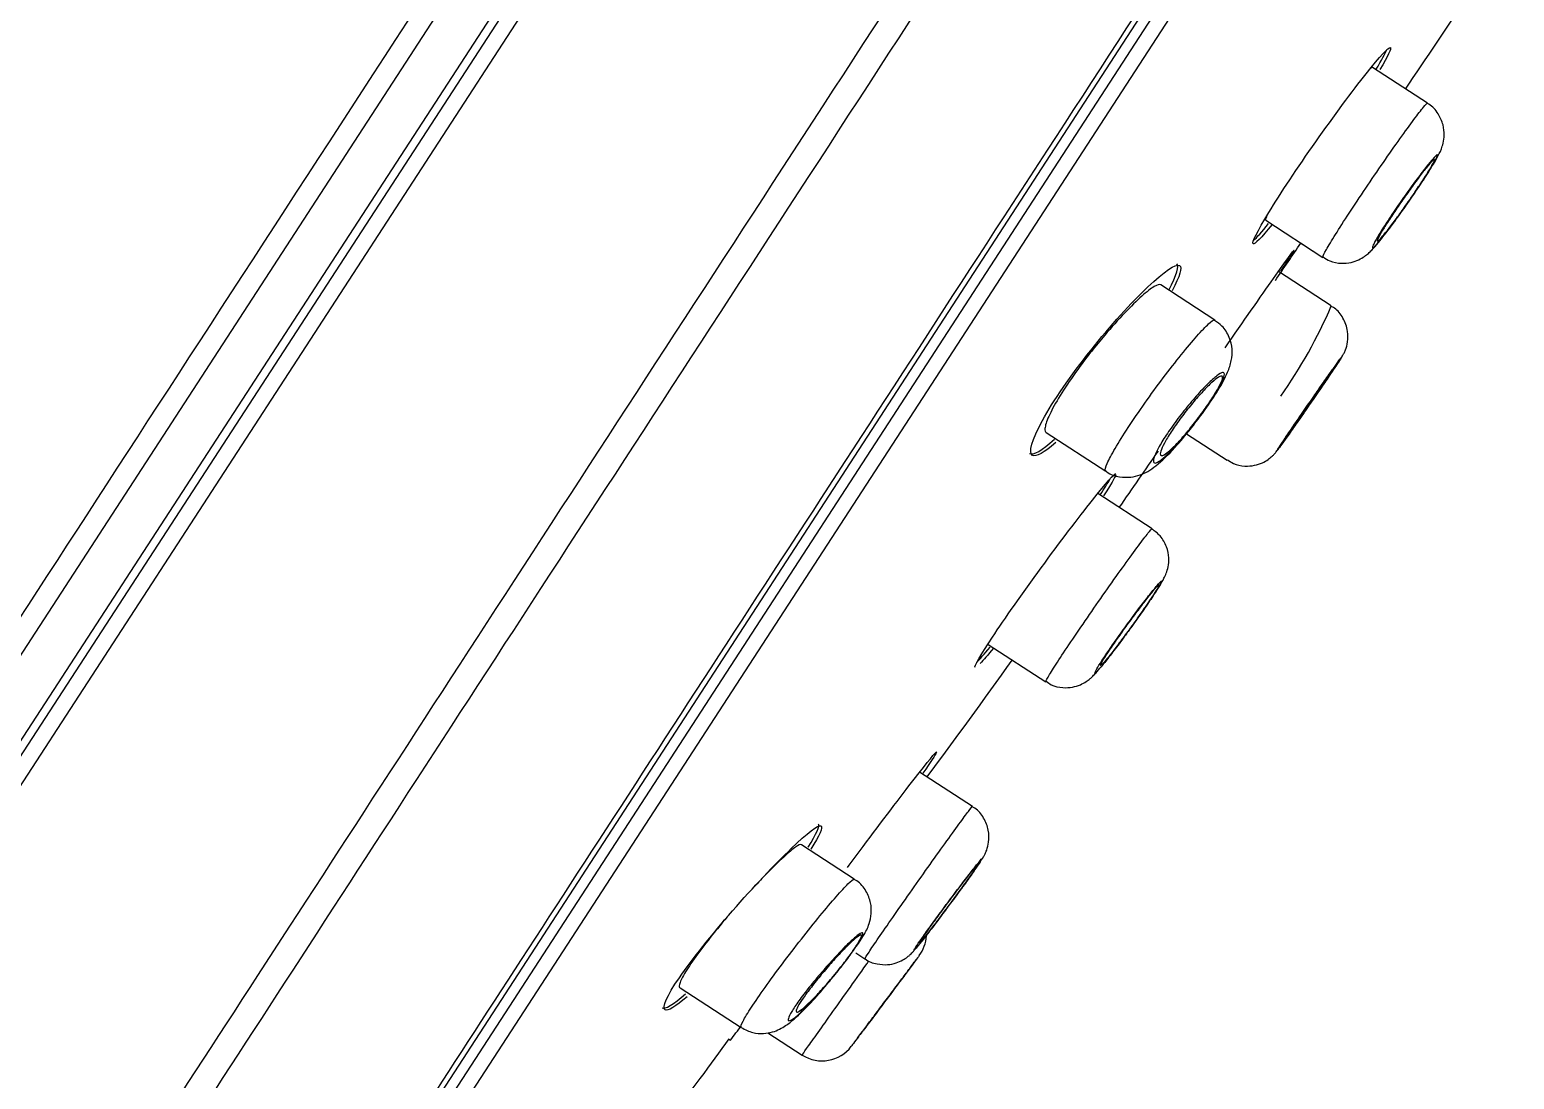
# Model space of a CAD drawing. Header units: millimetres. Extents: x -60 to 7633, y -2614 to 2146.
# Drawn here: x 3267.54 to 3289.86, y 997.87 to 1013.66 of the extents above; entities that cross this region are included whole.
import ezdxf

# ---------------------------------------------------------------- set-up
doc = ezdxf.new("R2010")
doc.units = ezdxf.units.MM
doc.layers.get('0').update_dxf_attribs({"color": 250})

msp = doc.modelspace()

# ---------------------------------------------------------------- linework, layer by layer
at = {"linetype": 'Continuous'}
for p, q in [((3312.307, 1071.44), (3258.556, 988.671)), ((3258.493, 989.009), (3311.972, 1071.36)), ((3311.827, 1071.371), (3258.63, 989.455)), ((3316.664, 1063.798), (3268.007, 988.873)), ((3267.743, 988.174), (3316.434, 1063.151)), ((3316.546, 1062.916), (3268.004, 988.167)), ((3257.763, 989.399), (3284.665, 1030.824)), ((3288.55, 1012.549), (3287.724, 1013.086)), ((3286.12, 1010.789), (3286.977, 1010.232)), ((3286.64, 1010.45), (3286.977, 1010.231)), ((3285.354, 1009.289), (3284.54, 1009.817)), ((3287.105, 1009.503), (3286.31, 1010.019)), ((3282.82, 1007.596), (3283.714, 1007.015)), ((3284.928, 1007.578), (3285.54, 1007.181)), ((3284.41, 1006.148), (3283.594, 1006.679)), ((3284.41, 1006.148), (3284.41, 1006.148)), ((3281.946, 1004.41), (3282.813, 1003.847)), ((3282.813, 1003.847), (3282.813, 1003.847)), ((3281.709, 1001.971), (3280.916, 1002.486)), ((3279.935, 1000.88), (3279.14, 1001.396)), ((3279.956, 999.77), (3280.095, 999.68)), ((3277.316, 999.242), (3278.233, 998.647)), ((3278.049, 998.472), (3278.073, 998.456)), ((3278.635, 998.568), (3279.151, 998.233))]:
    msp.add_line(p, q, dxfattribs=at)
for centre, radius, start, end in [((3280.205, 1012.465), 7.509, 324.8561, 336.7633), ((3280.471, 1000.059), 0.55, 323.3297, 356.2093), ((3049.14, 1172.407), 287.523, 322.77129, 322.82591), ((3279.45, 998.695), 0.55, 237.2671, 322.9976)]:
    msp.add_arc(centre, radius, start, end, dxfattribs=at)
for points, knots in [([(3262.241, 985.993), (3262.359, 986.177), (3262.642, 986.613), (3263.533, 987.982), (3264.149, 988.926), (3265.654, 991.249), (3266.55, 992.629), (3268.634, 995.835), (3269.815, 997.649), (3272.366, 1001.581), (3273.752, 1003.717), (3276.738, 1008.313), (3278.299, 1010.712), (3281.547, 1015.716), (3283.245, 1018.335), (3286.66, 1023.59), (3288.393, 1026.255), (3291.876, 1031.621), (3293.61, 1034.295), (3296.992, 1039.501), (3298.626, 1042.013), (3301.774, 1046.864), (3303.303, 1049.222), (3306.132, 1053.578), (3307.443, 1055.592), (3309.848, 1059.298), (3310.939, 1060.982), (3312.817, 1063.873), (3313.618, 1065.102), (3314.925, 1067.117), (3315.417, 1067.88), (3316.08, 1068.901), (3316.253, 1069.162), (3316.253, 1069.161)], [0, 0, 0, 0, 0.0625, 0.0625, 0.125, 0.125, 0.1875, 0.1875, 0.25, 0.25, 0.3125, 0.3125, 0.375, 0.375, 0.4375, 0.4375, 0.5, 0.5, 0.5625, 0.5625, 0.625, 0.625, 0.6875, 0.6875, 0.75, 0.75, 0.8125, 0.8125, 0.875, 0.875, 0.9375, 0.9375, 1, 1, 1, 1]), ([(3316.497, 1068.809), (3316.496, 1068.811), (3316.324, 1068.551), (3315.664, 1067.534), (3315.174, 1066.773), (3313.871, 1064.766), (3313.073, 1063.542), (3311.203, 1060.662), (3310.116, 1058.984), (3307.72, 1055.293), (3306.414, 1053.286), (3303.595, 1048.947), (3302.072, 1046.597), (3298.936, 1041.765), (3297.308, 1039.262), (3293.938, 1034.076), (3292.21, 1031.411), (3288.74, 1026.064), (3287.012, 1023.408), (3283.609, 1018.171), (3281.917, 1015.561), (3278.68, 1010.574), (3277.124, 1008.182), (3274.147, 1003.601), (3272.766, 1001.472), (3270.222, 997.551), (3269.045, 995.742), (3266.966, 992.544), (3266.073, 991.167), (3264.57, 988.849), (3263.956, 987.906), (3263.064, 986.538), (3262.781, 986.101), (3262.662, 985.915)], [0, 0, 0, 0, 0.0625, 0.0625, 0.125, 0.125, 0.1875, 0.1875, 0.25, 0.25, 0.3125, 0.3125, 0.375, 0.375, 0.4375, 0.4375, 0.5, 0.5, 0.5625, 0.5625, 0.625, 0.625, 0.6875, 0.6875, 0.75, 0.75, 0.8125, 0.8125, 0.875, 0.875, 0.9375, 0.9375, 1, 1, 1, 1]), ([(3267.811, 988.702), (3268.183, 989.275), (3268.682, 990.044), (3269.926, 991.959), (3270.679, 993.119), (3272.4, 995.769), (3273.363, 997.252), (3275.492, 1000.531), (3276.666, 1002.338), (3279.131, 1006.135), (3280.432, 1008.138), (3283.171, 1012.356), (3284.608, 1014.568), (3287.505, 1019.029), (3288.979, 1021.3), (3291.982, 1025.923), (3293.49, 1028.245), (3296.445, 1032.797), (3297.905, 1035.044), (3300.785, 1039.478), (3302.165, 1041.604), (3304.799, 1045.66), (3306.062, 1047.605), (3308.43, 1051.251), (3309.514, 1052.92), (3311.489, 1055.961), (3312.387, 1057.343), (3313.939, 1059.733), (3314.591, 1060.737), (3315.651, 1062.37), (3316.061, 1063.001), (3316.471, 1063.632), (3316.573, 1063.79), (3316.71, 1064.001), (3316.745, 1064.053), (3316.744, 1064.053)], [0, 0, 0, 0, 0.0625, 0.0625, 0.125, 0.125, 0.1875, 0.1875, 0.25, 0.25, 0.3125, 0.3125, 0.375, 0.375, 0.4375, 0.4375, 0.5, 0.5, 0.5625, 0.5625, 0.625, 0.625, 0.6875, 0.6875, 0.75, 0.75, 0.8125, 0.8125, 0.875, 0.875, 0.9375, 0.9375, 0.96875, 0.96875, 1, 1, 1, 1]), ([(3257.336, 989.322), (3257.338, 989.324), (3257.342, 989.331), (3257.413, 989.439), (3257.693, 989.871), (3258.433, 991.009), (3258.735, 991.476), (3259.44, 992.56), (3259.841, 993.178), (3260.738, 994.559), (3261.234, 995.324), (3262.323, 997), (3262.919, 997.918), (3264.824, 1000.852), (3266.244, 1003.037), (3269.373, 1007.856), (3271.092, 1010.503), (3274.661, 1015.999), (3276.541, 1018.894), (3280.433, 1024.888), (3282.405, 1027.923), (3284.402, 1030.998)], [0, 0, 0, 0, 0.014554, 0.014554, 0.155332, 0.155332, 0.225721, 0.225721, 0.29611, 0.29611, 0.366499, 0.366499, 0.436888, 0.436888, 0.577666, 0.577666, 0.718444, 0.718444, 0.859222, 0.859222, 1, 1, 1, 1]), ([(3286.871, 1011.97), (3287.145, 1012.36), (3287.422, 1012.734), (3287.836, 1013.256), (3287.97, 1013.402), (3288.011, 1013.377), (3287.955, 1013.259), (3287.836, 1013.058)], [0, 0, 0, 0, 0.354086, 0.354086, 0.708173, 0.708173, 1, 1, 1, 1]), ([(3287.723, 1013.086), (3287.723, 1013.086), (3287.723, 1013.086), (3287.723, 1013.086), (3287.717, 1013.089), (3287.703, 1013.08), (3287.682, 1013.061)], [0, 0, 0, 0, 0.029026, 0.029026, 0.029026, 1, 1, 1, 1]), ([(3286.977, 1010.232), (3286.976, 1010.233), (3286.976, 1010.236), (3286.977, 1010.24), (3286.98, 1010.255), (3286.999, 1010.293), (3287.032, 1010.35), (3287.064, 1010.407), (3287.111, 1010.485), (3287.169, 1010.578), (3287.227, 1010.67), (3287.297, 1010.78), (3287.374, 1010.897), (3287.45, 1011.014), (3287.536, 1011.142), (3287.622, 1011.271), (3287.709, 1011.4), (3287.8, 1011.533), (3287.887, 1011.659), (3287.974, 1011.785), (3288.06, 1011.908), (3288.137, 1012.017), (3288.215, 1012.126), (3288.287, 1012.224), (3288.346, 1012.304), (3288.405, 1012.384), (3288.454, 1012.447), (3288.489, 1012.489), (3288.523, 1012.53), (3288.544, 1012.551), (3288.549, 1012.55), (3288.549, 1012.549), (3288.55, 1012.549), (3288.55, 1012.549)], [0, 0, 0, 0, 0.029905, 0.029905, 0.029905, 0.137417, 0.137417, 0.137417, 0.244845, 0.244845, 0.244845, 0.352183, 0.352183, 0.352183, 0.459465, 0.459465, 0.459465, 0.566756, 0.566756, 0.566756, 0.674115, 0.674115, 0.674115, 0.781567, 0.781567, 0.781567, 0.889094, 0.889094, 0.889094, 0.996646, 0.996646, 0.996646, 1, 1, 1, 1]), ([(3288.242, 1011.031), (3288.302, 1011.116), (3288.413, 1011.278), (3288.581, 1011.536), (3288.69, 1011.72), (3288.748, 1011.828), (3288.79, 1011.95), (3288.808, 1012.078), (3288.791, 1012.235), (3288.715, 1012.397), (3288.621, 1012.513), (3288.556, 1012.542), (3288.548, 1012.546)], [0, 0, 0, 0, 0.138371, 0.30604, 0.482796, 0.602345, 0.65957, 0.722314, 0.799587, 0.889835, 0.987432, 1, 1, 1, 1]), ([(3286.214, 1010.724), (3286.055, 1010.528), (3285.952, 1010.422), (3285.905, 1010.45), (3285.992, 1010.625), (3286.339, 1011.192), (3286.597, 1011.581), (3286.871, 1011.97)], [0, 0, 0, 0, 0.300688, 0.300688, 0.650344, 0.650344, 1, 1, 1, 1]), ([(3288.266, 1011.066), (3288.32, 1011.144), (3288.374, 1011.223), (3288.423, 1011.297), (3288.472, 1011.371), (3288.518, 1011.442), (3288.557, 1011.504), (3288.596, 1011.565), (3288.629, 1011.62), (3288.653, 1011.662), (3288.677, 1011.705), (3288.693, 1011.737), (3288.699, 1011.755), (3288.706, 1011.774), (3288.703, 1011.78), (3288.692, 1011.772), (3288.68, 1011.765), (3288.659, 1011.744), (3288.63, 1011.711), (3288.601, 1011.678), (3288.563, 1011.632), (3288.52, 1011.578), (3288.478, 1011.523), (3288.428, 1011.458), (3288.376, 1011.388), (3288.324, 1011.317), (3288.268, 1011.24), (3288.213, 1011.162), (3288.158, 1011.084), (3288.102, 1011.004), (3288.05, 1010.927), (3287.999, 1010.851), (3287.949, 1010.777), (3287.907, 1010.71), (3287.864, 1010.644), (3287.827, 1010.584), (3287.798, 1010.534), (3287.769, 1010.485), (3287.748, 1010.446), (3287.736, 1010.419), (3287.724, 1010.393), (3287.721, 1010.378), (3287.727, 1010.377), (3287.734, 1010.376), (3287.749, 1010.389), (3287.773, 1010.414), (3287.797, 1010.439), (3287.83, 1010.478), (3287.869, 1010.526), (3287.898, 1010.562), (3287.931, 1010.605), (3287.967, 1010.652)], [0, 0, 0, 0, 0.059449, 0.059449, 0.059449, 0.118903, 0.118903, 0.118903, 0.178305, 0.178305, 0.178305, 0.237774, 0.237774, 0.237774, 0.297426, 0.297426, 0.297426, 0.35731, 0.35731, 0.35731, 0.417375, 0.417375, 0.417375, 0.477492, 0.477492, 0.477492, 0.537497, 0.537497, 0.537497, 0.597268, 0.597268, 0.597268, 0.656791, 0.656791, 0.656791, 0.716167, 0.716167, 0.716167, 0.775571, 0.775571, 0.775571, 0.835161, 0.835161, 0.835161, 0.895005, 0.895005, 0.895005, 0.955057, 0.955057, 0.955057, 1, 1, 1, 1]), ([(3288.262, 1011.067), (3288.214, 1010.998), (3288.164, 1010.928), (3288.118, 1010.864), (3288.071, 1010.8), (3288.026, 1010.739), (3287.986, 1010.687), (3287.946, 1010.635), (3287.91, 1010.59), (3287.881, 1010.556), (3287.852, 1010.521), (3287.829, 1010.497), (3287.815, 1010.484), (3287.8, 1010.472), (3287.793, 1010.471), (3287.795, 1010.482), (3287.796, 1010.493), (3287.806, 1010.515), (3287.824, 1010.548), (3287.841, 1010.581), (3287.867, 1010.625), (3287.898, 1010.676), (3287.929, 1010.726), (3287.967, 1010.786), (3288.009, 1010.849), (3288.051, 1010.913), (3288.097, 1010.981), (3288.145, 1011.05), (3288.192, 1011.119), (3288.241, 1011.189), (3288.289, 1011.255), (3288.337, 1011.321), (3288.384, 1011.385), (3288.427, 1011.442), (3288.469, 1011.498), (3288.509, 1011.549), (3288.542, 1011.589), (3288.575, 1011.63), (3288.602, 1011.661), (3288.621, 1011.68), (3288.64, 1011.7), (3288.652, 1011.709), (3288.656, 1011.705), (3288.659, 1011.702), (3288.654, 1011.686), (3288.641, 1011.66), (3288.629, 1011.634), (3288.608, 1011.597), (3288.58, 1011.551), (3288.553, 1011.505), (3288.518, 1011.45), (3288.479, 1011.39), (3288.44, 1011.33), (3288.396, 1011.263), (3288.35, 1011.195), (3288.321, 1011.153), (3288.292, 1011.11), (3288.262, 1011.067)], [0, 0, 0, 0, 0.053699, 0.053699, 0.053699, 0.107392, 0.107392, 0.107392, 0.161166, 0.161166, 0.161166, 0.215027, 0.215027, 0.215027, 0.268908, 0.268908, 0.268908, 0.322731, 0.322731, 0.322731, 0.376439, 0.376439, 0.376439, 0.430027, 0.430027, 0.430027, 0.483547, 0.483547, 0.483547, 0.537085, 0.537085, 0.537085, 0.590716, 0.590716, 0.590716, 0.644473, 0.644473, 0.644473, 0.698327, 0.698327, 0.698327, 0.75221, 0.75221, 0.75221, 0.806043, 0.806043, 0.806043, 0.859774, 0.859774, 0.859774, 0.913395, 0.913395, 0.913395, 0.966943, 0.966943, 0.966943, 1, 1, 1, 1]), ([(3286.982, 1010.239), (3287.018, 1010.214), (3287.095, 1010.162), (3287.248, 1010.137), (3287.397, 1010.15), (3287.516, 1010.191), (3287.604, 1010.244), (3287.668, 1010.296), (3287.734, 1010.361), (3287.829, 1010.471), (3287.99, 1010.678), (3288.153, 1010.903), (3288.226, 1011.008), (3288.242, 1011.031)], [0, 0, 0, 0, 0.060358, 0.150642, 0.225275, 0.289833, 0.3457, 0.394924, 0.452158, 0.582169, 0.792313, 0.961401, 1, 1, 1, 1]), ([(3287.967, 1010.652), (3287.979, 1010.668), (3287.991, 1010.684), (3288.004, 1010.701), (3288.053, 1010.767), (3288.107, 1010.842), (3288.162, 1010.918), (3288.196, 1010.967), (3288.231, 1011.016), (3288.266, 1011.066)], [0, 0, 0, 0, 0.1347964, 0.1347964, 0.1347964, 0.6679692, 0.6679692, 0.6679692, 1, 1, 1, 1]), ([(3286.136, 1010.86), (3286.131, 1010.848), (3286.127, 1010.837), (3286.123, 1010.828), (3286.115, 1010.806), (3286.114, 1010.793), (3286.119, 1010.789)], [0, 0, 0, 0, 0.28592, 0.28592, 0.28592, 1, 1, 1, 1]), ([(3285.508, 1008.871), (3285.779, 1009.262), (3286.045, 1009.644), (3286.428, 1010.187), (3286.542, 1010.345), (3286.546, 1010.343), (3286.546, 1010.343), (3286.546, 1010.343)], [0, 0, 0, 0, 0.49957, 0.49957, 0.99914, 0.99914, 1, 1, 1, 1]), ([(3283.488, 1008.832), (3283.786, 1009.206), (3284.101, 1009.553), (3284.593, 1010.022), (3284.768, 1010.142), (3284.869, 1010.084), (3284.829, 1009.948), (3284.712, 1009.729)], [0, 0, 0, 0, 0.350759, 0.350759, 0.701517, 0.701517, 1, 1, 1, 1]), ([(3284.54, 1009.817), (3284.523, 1009.829), (3284.49, 1009.82), (3284.443, 1009.792), (3284.395, 1009.764), (3284.33, 1009.714), (3284.255, 1009.647), (3284.179, 1009.579), (3284.091, 1009.492), (3283.997, 1009.393), (3283.903, 1009.294), (3283.8, 1009.18), (3283.699, 1009.06), (3283.633, 1008.983), (3283.567, 1008.903), (3283.503, 1008.822)], [0, 0, 0, 0, 0.207761, 0.207761, 0.207761, 0.424262, 0.424262, 0.424262, 0.642507, 0.642507, 0.642507, 0.860768, 0.860768, 0.860768, 1, 1, 1, 1]), ([(3287.249, 1008.709), (3287.258, 1008.724), (3287.272, 1008.747), (3287.298, 1008.794), (3287.327, 1008.859), (3287.357, 1008.969), (3287.358, 1009.138), (3287.293, 1009.317), (3287.193, 1009.451), (3287.12, 1009.486), (3287.101, 1009.495)], [0, 0, 0, 0, 0.14989, 0.190536, 0.247186, 0.372961, 0.532659, 0.74458, 0.941847, 1, 1, 1, 1]), ([(3283.713, 1007.016), (3283.711, 1007.017), (3283.71, 1007.019), (3283.709, 1007.022), (3283.703, 1007.038), (3283.713, 1007.076), (3283.738, 1007.133), (3283.763, 1007.19), (3283.804, 1007.268), (3283.857, 1007.359), (3283.911, 1007.45), (3283.978, 1007.558), (3284.053, 1007.673), (3284.128, 1007.788), (3284.214, 1007.914), (3284.303, 1008.04), (3284.391, 1008.165), (3284.486, 1008.295), (3284.578, 1008.418), (3284.671, 1008.541), (3284.764, 1008.66), (3284.849, 1008.767), (3284.935, 1008.874), (3285.016, 1008.97), (3285.085, 1009.048), (3285.155, 1009.127), (3285.214, 1009.189), (3285.259, 1009.23), (3285.304, 1009.271), (3285.335, 1009.292), (3285.35, 1009.29), (3285.352, 1009.29), (3285.353, 1009.289), (3285.355, 1009.288)], [0, 0, 0, 0, 0.0198671, 0.0198671, 0.0198671, 0.1279172, 0.1279172, 0.1279172, 0.2354839, 0.2354839, 0.2354839, 0.3424673, 0.3424673, 0.3424673, 0.4490655, 0.4490655, 0.4490655, 0.555682, 0.555682, 0.555682, 0.6627067, 0.6627067, 0.6627067, 0.7703116, 0.7703116, 0.7703116, 0.8783807, 0.8783807, 0.8783807, 0.9865971, 0.9865971, 0.9865971, 1, 1, 1, 1]), ([(3285.031, 1007.704), (3285.097, 1007.79), (3285.225, 1007.959), (3285.418, 1008.251), (3285.536, 1008.467), (3285.605, 1008.658), (3285.622, 1008.85), (3285.579, 1009.035), (3285.483, 1009.195), (3285.392, 1009.254), (3285.35, 1009.281)], [0, 0, 0, 0, 0.143243, 0.324985, 0.526402, 0.646584, 0.739244, 0.831768, 0.932322, 1, 1, 1, 1]), ([(3282.963, 1007.447), (3282.79, 1007.293), (3282.664, 1007.223), (3282.549, 1007.292), (3282.601, 1007.485), (3282.922, 1008.07), (3283.189, 1008.457), (3283.488, 1008.832)], [0, 0, 0, 0, 0.28769, 0.28769, 0.643845, 0.643845, 1, 1, 1, 1]), ([(3283.503, 1008.822), (3283.407, 1008.7), (3283.313, 1008.575), (3283.229, 1008.455), (3283.144, 1008.336), (3283.068, 1008.219), (3283.005, 1008.114), (3282.942, 1008.011), (3282.892, 1007.916), (3282.858, 1007.839), (3282.823, 1007.762), (3282.804, 1007.7), (3282.801, 1007.658), (3282.798, 1007.626), (3282.805, 1007.606), (3282.82, 1007.596)], [0, 0, 0, 0, 0.211146, 0.211146, 0.211146, 0.422382, 0.422382, 0.422382, 0.632495, 0.632495, 0.632495, 0.843661, 0.843661, 0.843661, 1, 1, 1, 1]), ([(3286.792, 1008.037), (3286.846, 1008.116), (3286.9, 1008.195), (3286.951, 1008.269), (3287.001, 1008.343), (3287.049, 1008.413), (3287.09, 1008.473), (3287.131, 1008.534), (3287.167, 1008.587), (3287.194, 1008.628), (3287.221, 1008.669), (3287.24, 1008.698), (3287.25, 1008.715), (3287.26, 1008.731), (3287.262, 1008.734), (3287.254, 1008.724), (3287.246, 1008.714), (3287.228, 1008.691), (3287.203, 1008.656), (3287.178, 1008.621), (3287.144, 1008.573), (3287.104, 1008.517), (3287.064, 1008.46), (3287.018, 1008.394), (3286.968, 1008.322), (3286.918, 1008.251), (3286.864, 1008.173), (3286.81, 1008.095), (3286.756, 1008.017), (3286.701, 1007.936), (3286.648, 1007.86), (3286.596, 1007.784), (3286.545, 1007.71), (3286.501, 1007.645), (3286.456, 1007.579), (3286.416, 1007.52), (3286.384, 1007.472), (3286.352, 1007.425), (3286.328, 1007.387), (3286.312, 1007.363), (3286.296, 1007.339), (3286.289, 1007.327), (3286.292, 1007.329), (3286.294, 1007.331), (3286.306, 1007.346), (3286.326, 1007.373), (3286.346, 1007.401), (3286.375, 1007.441), (3286.411, 1007.492), (3286.447, 1007.542), (3286.49, 1007.603), (3286.537, 1007.671), (3286.584, 1007.738), (3286.637, 1007.813), (3286.69, 1007.89), (3286.723, 1007.939), (3286.758, 1007.988), (3286.792, 1008.037)], [0, 0, 0, 0, 0.053725, 0.053725, 0.053725, 0.107451, 0.107451, 0.107451, 0.161144, 0.161144, 0.161144, 0.214796, 0.214796, 0.214796, 0.268429, 0.268429, 0.268429, 0.322074, 0.322074, 0.322074, 0.375757, 0.375757, 0.375757, 0.429486, 0.429486, 0.429486, 0.483253, 0.483253, 0.483253, 0.537031, 0.537031, 0.537031, 0.590787, 0.590787, 0.590787, 0.644498, 0.644498, 0.644498, 0.69816, 0.69816, 0.69816, 0.751792, 0.751792, 0.751792, 0.805427, 0.805427, 0.805427, 0.859096, 0.859096, 0.859096, 0.912814, 0.912814, 0.912814, 0.966575, 0.966575, 0.966575, 1, 1, 1, 1]), ([(3285.095, 1007.795), (3285.151, 1007.869), (3285.206, 1007.946), (3285.255, 1008.018), (3285.304, 1008.09), (3285.349, 1008.159), (3285.385, 1008.22), (3285.421, 1008.28), (3285.449, 1008.334), (3285.469, 1008.377), (3285.488, 1008.42), (3285.498, 1008.453), (3285.498, 1008.473), (3285.498, 1008.494), (3285.488, 1008.503), (3285.469, 1008.499), (3285.45, 1008.495), (3285.42, 1008.477), (3285.383, 1008.449), (3285.345, 1008.419), (3285.298, 1008.377), (3285.246, 1008.326), (3285.193, 1008.274), (3285.134, 1008.211), (3285.074, 1008.143), (3285.014, 1008.075), (3284.95, 1007.999), (3284.889, 1007.922), (3284.829, 1007.847), (3284.77, 1007.768), (3284.716, 1007.692), (3284.663, 1007.619), (3284.615, 1007.546), (3284.574, 1007.481), (3284.534, 1007.416), (3284.501, 1007.357), (3284.477, 1007.308), (3284.453, 1007.259), (3284.438, 1007.219), (3284.433, 1007.19), (3284.427, 1007.161), (3284.432, 1007.144), (3284.446, 1007.139), (3284.46, 1007.135), (3284.484, 1007.143), (3284.517, 1007.164), (3284.549, 1007.186), (3284.592, 1007.22), (3284.639, 1007.266), (3284.65, 1007.276), (3284.66, 1007.286), (3284.671, 1007.297)], [0, 0, 0, 0, 0.060357, 0.060357, 0.060357, 0.120732, 0.120732, 0.120732, 0.180905, 0.180905, 0.180905, 0.241443, 0.241443, 0.241443, 0.302901, 0.302901, 0.302901, 0.365527, 0.365527, 0.365527, 0.429127, 0.429127, 0.429127, 0.493051, 0.493051, 0.493051, 0.556386, 0.556386, 0.556386, 0.618408, 0.618408, 0.618408, 0.67903, 0.67903, 0.67903, 0.73889, 0.73889, 0.73889, 0.798987, 0.798987, 0.798987, 0.860168, 0.860168, 0.860168, 0.92275, 0.92275, 0.92275, 0.986396, 0.986396, 0.986396, 1, 1, 1, 1]), ([(3286.358, 1007.425), (3286.358, 1007.425), (3286.358, 1007.426), (3286.36, 1007.429), (3286.365, 1007.438), (3286.378, 1007.458), (3286.398, 1007.489), (3286.419, 1007.52), (3286.447, 1007.562), (3286.48, 1007.611), (3286.513, 1007.66), (3286.553, 1007.719), (3286.596, 1007.781), (3286.639, 1007.844), (3286.686, 1007.913), (3286.733, 1007.981), (3286.781, 1008.05), (3286.83, 1008.121), (3286.876, 1008.188), (3286.923, 1008.255), (3286.968, 1008.321), (3287.009, 1008.379), (3287.049, 1008.437), (3287.086, 1008.489), (3287.116, 1008.531), (3287.146, 1008.573), (3287.17, 1008.607), (3287.186, 1008.628), (3287.202, 1008.65), (3287.21, 1008.661), (3287.211, 1008.659), (3287.211, 1008.658), (3287.203, 1008.645), (3287.187, 1008.621), (3287.171, 1008.597), (3287.148, 1008.561), (3287.118, 1008.517), (3287.089, 1008.473), (3287.052, 1008.419), (3287.012, 1008.36), (3286.971, 1008.301), (3286.926, 1008.235), (3286.88, 1008.167), (3286.851, 1008.125), (3286.821, 1008.081), (3286.791, 1008.038)], [0, 0, 0, 0, 0.0246513, 0.0246513, 0.0246513, 0.0962396, 0.0962396, 0.0962396, 0.1678118, 0.1678118, 0.1678118, 0.23939, 0.23939, 0.23939, 0.3109936, 0.3109936, 0.3109936, 0.3826302, 0.3826302, 0.3826302, 0.4542925, 0.4542925, 0.4542925, 0.525962, 0.525962, 0.525962, 0.5976177, 0.5976177, 0.5976177, 0.6692451, 0.6692451, 0.6692451, 0.740842, 0.740842, 0.740842, 0.8124193, 0.8124193, 0.8124193, 0.8839955, 0.8839955, 0.8839955, 0.9555899, 0.9555899, 0.9555899, 1, 1, 1, 1]), ([(3285.088, 1007.792), (3285.037, 1007.725), (3284.984, 1007.658), (3284.932, 1007.597), (3284.881, 1007.536), (3284.83, 1007.479), (3284.785, 1007.431), (3284.738, 1007.383), (3284.696, 1007.342), (3284.66, 1007.312), (3284.624, 1007.282), (3284.594, 1007.261), (3284.573, 1007.253), (3284.552, 1007.245), (3284.539, 1007.249), (3284.535, 1007.264), (3284.531, 1007.279), (3284.536, 1007.306), (3284.551, 1007.342), (3284.564, 1007.378), (3284.587, 1007.424), (3284.618, 1007.477), (3284.647, 1007.53), (3284.685, 1007.59), (3284.727, 1007.652), (3284.77, 1007.715), (3284.817, 1007.782), (3284.867, 1007.847), (3284.917, 1007.913), (3284.97, 1007.98), (3285.021, 1008.042), (3285.074, 1008.104), (3285.126, 1008.164), (3285.175, 1008.216), (3285.224, 1008.269), (3285.27, 1008.315), (3285.31, 1008.351), (3285.35, 1008.388), (3285.384, 1008.415), (3285.41, 1008.431), (3285.436, 1008.446), (3285.454, 1008.45), (3285.463, 1008.443), (3285.471, 1008.436), (3285.471, 1008.416), (3285.462, 1008.387), (3285.452, 1008.357), (3285.434, 1008.317), (3285.408, 1008.269), (3285.382, 1008.222), (3285.349, 1008.165), (3285.31, 1008.105), (3285.271, 1008.045), (3285.226, 1007.979), (3285.178, 1007.913), (3285.149, 1007.873), (3285.119, 1007.832), (3285.088, 1007.792)], [0, 0, 0, 0, 0.053647, 0.053647, 0.053647, 0.107264, 0.107264, 0.107264, 0.161339, 0.161339, 0.161339, 0.215927, 0.215927, 0.215927, 0.270675, 0.270675, 0.270675, 0.325105, 0.325105, 0.325105, 0.378845, 0.378845, 0.378845, 0.43185, 0.43185, 0.43185, 0.484448, 0.484448, 0.484448, 0.537171, 0.537171, 0.537171, 0.590474, 0.590474, 0.590474, 0.644523, 0.644523, 0.644523, 0.699131, 0.699131, 0.699131, 0.753869, 0.753869, 0.753869, 0.808284, 0.808284, 0.808284, 0.8621, 0.8621, 0.8621, 0.915307, 0.915307, 0.915307, 0.96813, 0.96813, 0.96813, 1, 1, 1, 1]), ([(3286.791, 1008.038), (3286.743, 1007.969), (3286.695, 1007.899), (3286.649, 1007.834), (3286.604, 1007.768), (3286.561, 1007.707), (3286.523, 1007.653), (3286.485, 1007.599), (3286.452, 1007.552), (3286.426, 1007.516), (3286.4, 1007.48), (3286.381, 1007.453), (3286.37, 1007.439)], [0, 0, 0, 0, 0.250013, 0.250013, 0.250013, 0.500026, 0.500026, 0.500026, 0.750044, 0.750044, 0.750044, 1, 1, 1, 1]), ([(3283.715, 1007.019), (3283.721, 1007.014), (3283.775, 1006.965), (3283.914, 1006.927), (3284.086, 1006.919), (3284.234, 1006.955), (3284.361, 1007.017), (3284.526, 1007.135), (3284.72, 1007.327), (3284.928, 1007.572), (3285.015, 1007.683), (3285.031, 1007.704)], [0, 0, 0, 0, 0.012866, 0.123793, 0.216238, 0.300829, 0.383938, 0.492833, 0.76204, 0.961936, 1, 1, 1, 1]), ([(3284.671, 1007.297), (3284.711, 1007.336), (3284.755, 1007.383), (3284.801, 1007.434), (3284.858, 1007.498), (3284.92, 1007.571), (3284.98, 1007.647), (3285.019, 1007.695), (3285.057, 1007.745), (3285.095, 1007.795)], [0, 0, 0, 0, 0.3280443, 0.3280443, 0.3280443, 0.7408237, 0.7408237, 0.7408237, 1, 1, 1, 1]), ([(3282.569, 1007.282), (3282.569, 1007.282), (3282.569, 1007.282), (3282.623, 1007.249), (3282.757, 1007.325), (3282.943, 1007.495)], [0, 0, 0, 0, 0.0051561, 0.0051561, 1, 1, 1, 1]), ([(3285.545, 1007.188), (3285.576, 1007.166), (3285.649, 1007.114), (3285.797, 1007.087), (3285.945, 1007.097), (3286.064, 1007.136), (3286.152, 1007.186), (3286.212, 1007.236), (3286.247, 1007.272), (3286.266, 1007.293), (3286.281, 1007.312), (3286.295, 1007.331), (3286.308, 1007.348), (3286.314, 1007.357)], [0, 0, 0, 0, 0.100988, 0.273825, 0.414632, 0.53375, 0.633017, 0.711062, 0.761348, 0.794917, 0.835918, 0.918394, 1, 1, 1, 1]), ([(3282.744, 1005.562), (3283.024, 1005.946), (3283.306, 1006.317), (3283.72, 1006.84), (3283.85, 1006.988), (3283.867, 1006.978), (3283.867, 1006.978), (3283.867, 1006.978)], [0, 0, 0, 0, 0.499273, 0.499273, 0.998545, 0.998545, 1, 1, 1, 1]), ([(3282.812, 1003.848), (3282.812, 1003.848), (3282.812, 1003.85), (3282.813, 1003.853), (3282.816, 1003.866), (3282.836, 1003.902), (3282.869, 1003.956), (3282.903, 1004.011), (3282.951, 1004.087), (3283.01, 1004.177), (3283.069, 1004.267), (3283.14, 1004.374), (3283.218, 1004.489), (3283.296, 1004.605), (3283.383, 1004.731), (3283.471, 1004.859), (3283.559, 1004.987), (3283.651, 1005.119), (3283.74, 1005.245), (3283.828, 1005.37), (3283.915, 1005.493), (3283.994, 1005.602), (3284.073, 1005.712), (3284.145, 1005.811), (3284.205, 1005.892), (3284.265, 1005.973), (3284.314, 1006.038), (3284.349, 1006.082), (3284.384, 1006.125), (3284.404, 1006.148), (3284.41, 1006.148), (3284.41, 1006.149), (3284.41, 1006.148), (3284.411, 1006.148)], [0, 0, 0, 0, 0.0264112, 0.0264112, 0.0264112, 0.1338477, 0.1338477, 0.1338477, 0.241193, 0.241193, 0.241193, 0.3484837, 0.3484837, 0.3484837, 0.4557832, 0.4557832, 0.4557832, 0.5631506, 0.5631506, 0.5631506, 0.6706115, 0.6706115, 0.6706115, 0.7781474, 0.7781474, 0.7781474, 0.8857074, 0.8857074, 0.8857074, 0.9932334, 0.9932334, 0.9932334, 1, 1, 1, 1]), ([(3284.07, 1004.63), (3284.13, 1004.714), (3284.243, 1004.872), (3284.414, 1005.12), (3284.525, 1005.291), (3284.581, 1005.386), (3284.622, 1005.471), (3284.657, 1005.582), (3284.668, 1005.72), (3284.635, 1005.885), (3284.546, 1006.044), (3284.456, 1006.11), (3284.407, 1006.144)], [0, 0, 0, 0, 0.135153, 0.297249, 0.465135, 0.566413, 0.629127, 0.681397, 0.748568, 0.830475, 0.922298, 1, 1, 1, 1]), ([(3281.75, 1004.061), (3281.731, 1004.073), (3281.828, 1004.242), (3282.194, 1004.795), (3282.463, 1005.177), (3282.744, 1005.562)], [0, 0, 0, 0, 0.4992275, 0.4992275, 1, 1, 1, 1]), ([(3284.104, 1004.679), (3284.16, 1004.756), (3284.216, 1004.835), (3284.266, 1004.907), (3284.317, 1004.98), (3284.365, 1005.05), (3284.405, 1005.11), (3284.445, 1005.17), (3284.479, 1005.222), (3284.504, 1005.263), (3284.53, 1005.304), (3284.546, 1005.333), (3284.554, 1005.35), (3284.561, 1005.367), (3284.559, 1005.371), (3284.547, 1005.362), (3284.536, 1005.353), (3284.515, 1005.33), (3284.486, 1005.296), (3284.457, 1005.262), (3284.419, 1005.216), (3284.376, 1005.161), (3284.333, 1005.106), (3284.282, 1005.04), (3284.229, 1004.97), (3284.176, 1004.9), (3284.119, 1004.823), (3284.063, 1004.746), (3284.006, 1004.669), (3283.949, 1004.589), (3283.895, 1004.514), (3283.842, 1004.438), (3283.791, 1004.365), (3283.747, 1004.3), (3283.702, 1004.235), (3283.664, 1004.177), (3283.633, 1004.13), (3283.603, 1004.082), (3283.581, 1004.045), (3283.568, 1004.02), (3283.555, 1003.996), (3283.551, 1003.984), (3283.557, 1003.984), (3283.563, 1003.985), (3283.579, 1003.999), (3283.602, 1004.026), (3283.626, 1004.052), (3283.659, 1004.091), (3283.699, 1004.14), (3283.738, 1004.189), (3283.785, 1004.249), (3283.836, 1004.316), (3283.886, 1004.382), (3283.942, 1004.456), (3283.998, 1004.533), (3284.033, 1004.581), (3284.069, 1004.63), (3284.104, 1004.679)], [0, 0, 0, 0, 0.053574, 0.053574, 0.053574, 0.107157, 0.107157, 0.107157, 0.160618, 0.160618, 0.160618, 0.214009, 0.214009, 0.214009, 0.26746, 0.26746, 0.26746, 0.321077, 0.321077, 0.321077, 0.374901, 0.374901, 0.374901, 0.428889, 0.428889, 0.428889, 0.482923, 0.482923, 0.482923, 0.536856, 0.536856, 0.536856, 0.590579, 0.590579, 0.590579, 0.644078, 0.644078, 0.644078, 0.697447, 0.697447, 0.697447, 0.75084, 0.75084, 0.75084, 0.8044, 0.8044, 0.8044, 0.858189, 0.858189, 0.858189, 0.912164, 0.912164, 0.912164, 0.9662, 0.9662, 0.9662, 1, 1, 1, 1]), ([(3283.634, 1004.09), (3283.632, 1004.09), (3283.632, 1004.092), (3283.633, 1004.096), (3283.636, 1004.106), (3283.647, 1004.128), (3283.666, 1004.16), (3283.685, 1004.192), (3283.713, 1004.234), (3283.746, 1004.284), (3283.779, 1004.334), (3283.818, 1004.392), (3283.862, 1004.454), (3283.905, 1004.516), (3283.953, 1004.584), (3284.002, 1004.652), (3284.05, 1004.72), (3284.101, 1004.789), (3284.15, 1004.855), (3284.199, 1004.92), (3284.247, 1004.984), (3284.29, 1005.04), (3284.333, 1005.097), (3284.373, 1005.147), (3284.405, 1005.188), (3284.438, 1005.228), (3284.465, 1005.26), (3284.483, 1005.279), (3284.502, 1005.299), (3284.513, 1005.308), (3284.515, 1005.306), (3284.517, 1005.303), (3284.511, 1005.288), (3284.497, 1005.263), (3284.483, 1005.238), (3284.46, 1005.201), (3284.431, 1005.156), (3284.402, 1005.112), (3284.366, 1005.058), (3284.326, 1004.998), (3284.285, 1004.939), (3284.239, 1004.874), (3284.192, 1004.807), (3284.162, 1004.765), (3284.132, 1004.722), (3284.101, 1004.68)], [0, 0, 0, 0, 0.02516, 0.02516, 0.02516, 0.096793, 0.096793, 0.096793, 0.168268, 0.168268, 0.168268, 0.239657, 0.239657, 0.239657, 0.311073, 0.311073, 0.311073, 0.382618, 0.382618, 0.382618, 0.454329, 0.454329, 0.454329, 0.526168, 0.526168, 0.526168, 0.59804, 0.59804, 0.59804, 0.669844, 0.669844, 0.669844, 0.741509, 0.741509, 0.741509, 0.813029, 0.813029, 0.813029, 0.884453, 0.884453, 0.884453, 0.95587, 0.95587, 0.95587, 1, 1, 1, 1]), ([(3284.101, 1004.68), (3284.052, 1004.612), (3284.001, 1004.543), (3283.954, 1004.479), (3283.906, 1004.416), (3283.861, 1004.355), (3283.82, 1004.303), (3283.78, 1004.251), (3283.744, 1004.206), (3283.715, 1004.172), (3283.686, 1004.138), (3283.664, 1004.113), (3283.65, 1004.1)], [0, 0, 0, 0, 0.249855, 0.249855, 0.249855, 0.499691, 0.499691, 0.499691, 0.749804, 0.749804, 0.749804, 1, 1, 1, 1]), ([(3282.818, 1003.855), (3282.845, 1003.835), (3282.914, 1003.784), (3283.059, 1003.754), (3283.208, 1003.761), (3283.329, 1003.798), (3283.419, 1003.848), (3283.481, 1003.895), (3283.528, 1003.939), (3283.602, 1004.018), (3283.718, 1004.16), (3283.907, 1004.408), (3284.015, 1004.556), (3284.07, 1004.63)], [0, 0, 0, 0, 0.047068, 0.138391, 0.213185, 0.277195, 0.331626, 0.376003, 0.418715, 0.484317, 0.700021, 0.871868, 1, 1, 1, 1]), ([(3280.066, 1001.368), (3280.351, 1001.75), (3280.632, 1002.121), (3281.04, 1002.648), (3281.165, 1002.8), (3281.174, 1002.795), (3281.174, 1002.795), (3281.174, 1002.795)], [0, 0, 0, 0, 0.499419, 0.499419, 0.998837, 0.998837, 1, 1, 1, 1]), ([(3280.094, 999.681), (3280.094, 999.681), (3280.094, 999.682), (3280.095, 999.685), (3280.1, 999.696), (3280.121, 999.729), (3280.156, 999.782), (3280.19, 999.834), (3280.24, 999.908), (3280.3, 999.996), (3280.361, 1000.084), (3280.433, 1000.189), (3280.513, 1000.303), (3280.592, 1000.417), (3280.68, 1000.543), (3280.769, 1000.669), (3280.858, 1000.796), (3280.951, 1000.928), (3281.04, 1001.054), (3281.129, 1001.179), (3281.217, 1001.302), (3281.296, 1001.412), (3281.375, 1001.522), (3281.447, 1001.623), (3281.507, 1001.705), (3281.567, 1001.787), (3281.616, 1001.853), (3281.65, 1001.898), (3281.684, 1001.943), (3281.704, 1001.968), (3281.708, 1001.971), (3281.709, 1001.971), (3281.709, 1001.971), (3281.709, 1001.971)], [0, 0, 0, 0, 0.024119, 0.024119, 0.024119, 0.131468, 0.131468, 0.131468, 0.238763, 0.238763, 0.238763, 0.346067, 0.346067, 0.346067, 0.45344, 0.45344, 0.45344, 0.560906, 0.560906, 0.560906, 0.668447, 0.668447, 0.668447, 0.776011, 0.776011, 0.776011, 0.883541, 0.883541, 0.883541, 0.990996, 0.990996, 0.990996, 1, 1, 1, 1]), ([(3281.34, 1000.459), (3281.4, 1000.541), (3281.514, 1000.695), (3281.686, 1000.932), (3281.812, 1001.114), (3281.859, 1001.183), (3281.9, 1001.257), (3281.932, 1001.329), (3281.964, 1001.451), (3281.959, 1001.622), (3281.887, 1001.8), (3281.79, 1001.925), (3281.72, 1001.958), (3281.705, 1001.965)], [0, 0, 0, 0, 0.130912, 0.285911, 0.443606, 0.582533, 0.615736, 0.649228, 0.707793, 0.793442, 0.885282, 0.978321, 1, 1, 1, 1]), ([(3278.103, 1000.4), (3278.419, 1000.761), (3278.74, 1001.101), (3279.23, 1001.574), (3279.396, 1001.703), (3279.468, 1001.663), (3279.412, 1001.537), (3279.279, 1001.329)], [0, 0, 0, 0, 0.3510806, 0.3510806, 0.7021612, 0.7021612, 1, 1, 1, 1]), ([(3279.14, 1001.396), (3279.127, 1001.405), (3279.097, 1001.393), (3279.053, 1001.362), (3279.008, 1001.33), (3278.946, 1001.279), (3278.873, 1001.211), (3278.799, 1001.143), (3278.711, 1001.057), (3278.616, 1000.96), (3278.555, 1000.897), (3278.491, 1000.829), (3278.424, 1000.758)], [0, 0, 0, 0, 0.2694276, 0.2694276, 0.2694276, 0.5438381, 0.5438381, 0.5438381, 0.8214171, 0.8214171, 0.8214171, 1, 1, 1, 1]), ([(3281.381, 1000.515), (3281.438, 1000.592), (3281.495, 1000.669), (3281.547, 1000.741), (3281.599, 1000.813), (3281.648, 1000.881), (3281.69, 1000.94), (3281.732, 1000.999), (3281.767, 1001.05), (3281.794, 1001.089), (3281.82, 1001.128), (3281.838, 1001.156), (3281.847, 1001.171), (3281.855, 1001.185), (3281.854, 1001.188), (3281.844, 1001.177), (3281.833, 1001.166), (3281.813, 1001.142), (3281.785, 1001.107), (3281.756, 1001.072), (3281.719, 1001.024), (3281.676, 1000.969), (3281.633, 1000.913), (3281.582, 1000.847), (3281.529, 1000.777), (3281.476, 1000.707), (3281.418, 1000.63), (3281.361, 1000.553), (3281.304, 1000.476), (3281.245, 1000.397), (3281.191, 1000.323), (3281.136, 1000.249), (3281.083, 1000.176), (3281.037, 1000.113), (3280.992, 1000.049), (3280.951, 999.992), (3280.919, 999.946), (3280.888, 999.901), (3280.864, 999.865), (3280.849, 999.843), (3280.835, 999.82), (3280.83, 999.81), (3280.835, 999.812), (3280.84, 999.815), (3280.855, 999.831), (3280.878, 999.859), (3280.901, 999.886), (3280.934, 999.927), (3280.973, 999.976), (3281.012, 1000.026), (3281.059, 1000.087), (3281.109, 1000.153), (3281.16, 1000.22), (3281.216, 1000.294), (3281.273, 1000.37), (3281.309, 1000.417), (3281.345, 1000.466), (3281.381, 1000.515)], [0, 0, 0, 0, 0.053775, 0.053775, 0.053775, 0.107561, 0.107561, 0.107561, 0.161196, 0.161196, 0.161196, 0.214658, 0.214658, 0.214658, 0.26805, 0.26805, 0.26805, 0.3215, 0.3215, 0.3215, 0.375115, 0.375115, 0.375115, 0.428937, 0.428937, 0.428937, 0.482924, 0.482924, 0.482924, 0.536958, 0.536958, 0.536958, 0.590892, 0.590892, 0.590892, 0.644617, 0.644617, 0.644617, 0.698118, 0.698118, 0.698118, 0.751487, 0.751487, 0.751487, 0.804879, 0.804879, 0.804879, 0.858437, 0.858437, 0.858437, 0.912225, 0.912225, 0.912225, 0.966199, 0.966199, 0.966199, 1, 1, 1, 1]), ([(3280.916, 999.922), (3280.916, 999.922), (3280.916, 999.924), (3280.918, 999.927), (3280.922, 999.936), (3280.935, 999.957), (3280.956, 999.988), (3280.976, 1000.018), (3281.005, 1000.06), (3281.04, 1000.108), (3281.074, 1000.157), (3281.116, 1000.214), (3281.16, 1000.276), (3281.205, 1000.337), (3281.254, 1000.404), (3281.304, 1000.471), (3281.353, 1000.538), (3281.405, 1000.608), (3281.454, 1000.673), (3281.504, 1000.739), (3281.552, 1000.802), (3281.595, 1000.859), (3281.638, 1000.915), (3281.677, 1000.966), (3281.709, 1001.007), (3281.741, 1001.048), (3281.767, 1001.08), (3281.785, 1001.1), (3281.802, 1001.121), (3281.812, 1001.13), (3281.812, 1001.129), (3281.813, 1001.127), (3281.805, 1001.113), (3281.79, 1001.089), (3281.774, 1001.065), (3281.75, 1001.029), (3281.72, 1000.986), (3281.689, 1000.942), (3281.651, 1000.889), (3281.61, 1000.831), (3281.568, 1000.773), (3281.521, 1000.708), (3281.472, 1000.642), (3281.442, 1000.6), (3281.41, 1000.558), (3281.379, 1000.516)], [0, 0, 0, 0, 0.025181, 0.025181, 0.025181, 0.096646, 0.096646, 0.096646, 0.168029, 0.168029, 0.168029, 0.239444, 0.239444, 0.239444, 0.310989, 0.310989, 0.310989, 0.382701, 0.382701, 0.382701, 0.454537, 0.454537, 0.454537, 0.526404, 0.526404, 0.526404, 0.598199, 0.598199, 0.598199, 0.669854, 0.669854, 0.669854, 0.741364, 0.741364, 0.741364, 0.812782, 0.812782, 0.812782, 0.884195, 0.884195, 0.884195, 0.955695, 0.955695, 0.955695, 1, 1, 1, 1]), ([(3278.232, 998.647), (3278.231, 998.648), (3278.231, 998.648), (3278.23, 998.65), (3278.225, 998.66), (3278.236, 998.693), (3278.263, 998.744), (3278.29, 998.795), (3278.333, 998.867), (3278.39, 998.952), (3278.445, 999.038), (3278.515, 999.14), (3278.594, 999.25), (3278.672, 999.36), (3278.761, 999.482), (3278.853, 999.604), (3278.945, 999.727), (3279.043, 999.855), (3279.139, 999.977), (3279.235, 1000.099), (3279.331, 1000.219), (3279.419, 1000.327), (3279.508, 1000.435), (3279.591, 1000.533), (3279.662, 1000.615), (3279.733, 1000.696), (3279.793, 1000.762), (3279.839, 1000.807), (3279.884, 1000.851), (3279.915, 1000.877), (3279.929, 1000.88), (3279.932, 1000.88), (3279.934, 1000.88), (3279.936, 1000.879)], [0, 0, 0, 0, 0.012142, 0.012142, 0.012142, 0.119739, 0.119739, 0.119739, 0.226752, 0.226752, 0.226752, 0.333365, 0.333365, 0.333365, 0.439978, 0.439978, 0.439978, 0.546986, 0.546986, 0.546986, 0.654573, 0.654573, 0.654573, 0.762634, 0.762634, 0.762634, 0.870858, 0.870858, 0.870858, 0.978894, 0.978894, 0.978894, 1, 1, 1, 1]), ([(3279.968, 999.87), (3280.01, 999.929), (3280.083, 1000.041), (3280.153, 1000.173), (3280.196, 1000.356), (3280.187, 1000.532), (3280.117, 1000.705), (3280.019, 1000.832), (3279.947, 1000.866), (3279.931, 1000.874)], [0, 0, 0, 0, 0.195307, 0.411324, 0.541021, 0.666113, 0.809716, 0.962196, 1, 1, 1, 1]), ([(3280.093, 999.683), (3280.095, 999.681), (3280.142, 999.637), (3280.268, 999.6), (3280.427, 999.586), (3280.559, 999.613), (3280.66, 999.657), (3280.732, 999.705), (3280.776, 999.744), (3280.806, 999.774), (3280.844, 999.817), (3280.909, 999.894), (3281.041, 1000.063), (3281.206, 1000.279), (3281.299, 1000.405), (3281.34, 1000.459)], [0, 0, 0, 0, 0.003262, 0.101848, 0.180198, 0.246154, 0.301909, 0.347047, 0.379415, 0.407672, 0.450391, 0.570263, 0.747125, 0.90783, 1, 1, 1, 1]), ([(3281.379, 1000.516), (3281.329, 1000.448), (3281.278, 1000.379), (3281.23, 1000.316), (3281.182, 1000.252), (3281.136, 1000.192), (3281.096, 1000.14), (3281.056, 1000.088), (3281.02, 1000.043), (3280.992, 1000.008), (3280.964, 999.973), (3280.943, 999.948), (3280.93, 999.934)], [0, 0, 0, 0, 0.250057, 0.250057, 0.250057, 0.500111, 0.500111, 0.500111, 0.750203, 0.750203, 0.750203, 1, 1, 1, 1]), ([(3277.421, 999.109), (3277.249, 998.961), (3277.13, 998.889), (3277.038, 998.942), (3277.116, 999.12), (3277.494, 999.672), (3277.788, 1000.039), (3278.103, 1000.4)], [0, 0, 0, 0, 0.284651, 0.284651, 0.642326, 0.642326, 1, 1, 1, 1]), ([(3278.103, 1000.4), (3278, 1000.282), (3277.898, 1000.16), (3277.805, 1000.044), (3277.712, 999.928), (3277.626, 999.816), (3277.554, 999.716), (3277.483, 999.618), (3277.424, 999.529), (3277.382, 999.457), (3277.341, 999.386), (3277.315, 999.33), (3277.307, 999.293), (3277.301, 999.267), (3277.303, 999.25), (3277.314, 999.243)], [0, 0, 0, 0, 0.2143, 0.2143, 0.2143, 0.428775, 0.428775, 0.428775, 0.640764, 0.640764, 0.640764, 0.850984, 0.850984, 0.850984, 1, 1, 1, 1]), ([(3279.948, 999.844), (3279.982, 999.894), (3280.009, 999.938), (3280.029, 999.973), (3280.05, 1000.011), (3280.062, 1000.039), (3280.063, 1000.055), (3280.065, 1000.071), (3280.056, 1000.075), (3280.037, 1000.067), (3280.018, 1000.059), (3279.989, 1000.039), (3279.952, 1000.007), (3279.914, 999.975), (3279.867, 999.932), (3279.815, 999.88), (3279.762, 999.827), (3279.701, 999.764), (3279.639, 999.696), (3279.576, 999.628), (3279.51, 999.554), (3279.445, 999.478), (3279.381, 999.404), (3279.317, 999.327), (3279.258, 999.253), (3279.201, 999.182), (3279.147, 999.111), (3279.102, 999.049), (3279.058, 998.988), (3279.021, 998.933), (3278.994, 998.888), (3278.968, 998.844), (3278.95, 998.809), (3278.944, 998.785), (3278.937, 998.762), (3278.94, 998.749), (3278.953, 998.749), (3278.967, 998.749), (3278.99, 998.761), (3279.023, 998.784), (3279.056, 998.808), (3279.098, 998.845), (3279.147, 998.891), (3279.196, 998.938), (3279.253, 998.995), (3279.313, 999.059), (3279.373, 999.124), (3279.438, 999.196), (3279.502, 999.271), (3279.506, 999.276), (3279.51, 999.28), (3279.514, 999.285)], [0, 0, 0, 0, 0.055384, 0.055384, 0.055384, 0.116259, 0.116259, 0.116259, 0.177537, 0.177537, 0.177537, 0.239767, 0.239767, 0.239767, 0.30318, 0.30318, 0.30318, 0.367556, 0.367556, 0.367556, 0.432215, 0.432215, 0.432215, 0.496233, 0.496233, 0.496233, 0.558898, 0.558898, 0.558898, 0.620165, 0.620165, 0.620165, 0.680708, 0.680708, 0.680708, 0.741542, 0.741542, 0.741542, 0.803505, 0.803505, 0.803505, 0.866882, 0.866882, 0.866882, 0.931304, 0.931304, 0.931304, 0.99594, 0.99594, 0.99594, 1, 1, 1, 1]), ([(3279.618, 999.416), (3279.564, 999.351), (3279.507, 999.285), (3279.453, 999.225), (3279.4, 999.165), (3279.347, 999.109), (3279.3, 999.062), (3279.253, 999.014), (3279.209, 998.973), (3279.174, 998.943), (3279.139, 998.913), (3279.11, 998.893), (3279.091, 998.884), (3279.072, 998.875), (3279.062, 998.878), (3279.061, 998.892), (3279.061, 998.905), (3279.07, 998.93), (3279.088, 998.964), (3279.106, 998.997), (3279.133, 999.041), (3279.167, 999.09), (3279.201, 999.14), (3279.243, 999.196), (3279.289, 999.256), (3279.335, 999.316), (3279.386, 999.38), (3279.439, 999.443), (3279.493, 999.508), (3279.549, 999.573), (3279.603, 999.634), (3279.658, 999.696), (3279.713, 999.755), (3279.763, 999.807), (3279.813, 999.859), (3279.86, 999.905), (3279.899, 999.942), (3279.939, 999.978), (3279.972, 1000.005), (3279.996, 1000.022), (3280.019, 1000.037), (3280.035, 1000.043), (3280.04, 1000.036), (3280.046, 1000.03), (3280.042, 1000.012), (3280.029, 999.985), (3280.016, 999.958), (3279.994, 999.92), (3279.965, 999.874), (3279.935, 999.83), (3279.898, 999.776), (3279.856, 999.718), (3279.813, 999.661), (3279.765, 999.598), (3279.714, 999.534), (3279.683, 999.495), (3279.651, 999.455), (3279.618, 999.416)], [0, 0, 0, 0, 0.054265, 0.054265, 0.054265, 0.108505, 0.108505, 0.108505, 0.16311, 0.16311, 0.16311, 0.217853, 0.217853, 0.217853, 0.272256, 0.272256, 0.272256, 0.325959, 0.325959, 0.325959, 0.378934, 0.378934, 0.378934, 0.431525, 0.431525, 0.431525, 0.484268, 0.484268, 0.484268, 0.537606, 0.537606, 0.537606, 0.591689, 0.591689, 0.591689, 0.646314, 0.646314, 0.646314, 0.701046, 0.701046, 0.701046, 0.755437, 0.755437, 0.755437, 0.809221, 0.809221, 0.809221, 0.862403, 0.862403, 0.862403, 0.915215, 0.915215, 0.915215, 0.968013, 0.968013, 0.968013, 1, 1, 1, 1]), ([(3279.626, 999.419), (3279.686, 999.492), (3279.745, 999.566), (3279.797, 999.636), (3279.85, 999.705), (3279.898, 999.771), (3279.937, 999.828), (3279.941, 999.834), (3279.944, 999.839), (3279.948, 999.844)], [0, 0, 0, 0, 0.477484, 0.477484, 0.477484, 0.955319, 0.955319, 0.955319, 1, 1, 1, 1]), ([(3279.15, 998.234), (3279.15, 998.234), (3279.151, 998.235), (3279.152, 998.237), (3279.159, 998.246), (3279.182, 998.278), (3279.218, 998.329), (3279.254, 998.38), (3279.305, 998.452), (3279.367, 998.538), (3279.429, 998.625), (3279.503, 998.73), (3279.583, 998.843), (3279.663, 998.956), (3279.752, 999.081), (3279.842, 999.207), (3279.931, 999.334), (3280.025, 999.465), (3280.114, 999.591), (3280.125, 999.608), (3280.137, 999.624), (3280.149, 999.64)], [0, 0, 0, 0, 0.0405, 0.0405, 0.0405, 0.227345, 0.227345, 0.227345, 0.41421, 0.41421, 0.41421, 0.601197, 0.601197, 0.601197, 0.788346, 0.788346, 0.788346, 0.975624, 0.975624, 0.975624, 1, 1, 1, 1]), ([(3280.913, 999.731), (3280.913, 999.731), (3280.911, 999.728), (3280.906, 999.722), (3280.897, 999.71), (3280.878, 999.684), (3280.851, 999.648), (3280.824, 999.611), (3280.788, 999.563), (3280.746, 999.506), (3280.703, 999.45), (3280.654, 999.384), (3280.601, 999.313), (3280.549, 999.243), (3280.491, 999.166), (3280.434, 999.09), (3280.377, 999.013), (3280.318, 998.934), (3280.262, 998.86), (3280.207, 998.787), (3280.153, 998.715), (3280.106, 998.652), (3280.059, 998.59), (3280.017, 998.534), (3279.983, 998.489), (3279.95, 998.445), (3279.924, 998.411), (3279.908, 998.39), (3279.892, 998.369), (3279.886, 998.36), (3279.889, 998.364)], [0, 0, 0, 0, 0.050164, 0.050164, 0.050164, 0.15506, 0.15506, 0.15506, 0.260067, 0.260067, 0.260067, 0.365395, 0.365395, 0.365395, 0.47113, 0.47113, 0.47113, 0.577191, 0.577191, 0.577191, 0.683351, 0.683351, 0.683351, 0.78932, 0.78932, 0.78932, 0.894881, 0.894881, 0.894881, 1, 1, 1, 1]), ([(3279.973, 998.475), (3279.973, 998.475), (3279.974, 998.476), (3279.976, 998.479), (3279.982, 998.487), (3279.996, 998.506), (3280.019, 998.536), (3280.041, 998.565), (3280.071, 998.605), (3280.107, 998.653), (3280.143, 998.701), (3280.185, 998.757), (3280.231, 998.818), (3280.276, 998.879), (3280.326, 998.945), (3280.376, 999.012), (3280.427, 999.079), (3280.479, 999.149), (3280.528, 999.214), (3280.577, 999.28), (3280.625, 999.344), (3280.667, 999.401), (3280.709, 999.458), (3280.748, 999.509), (3280.779, 999.551), (3280.81, 999.592), (3280.834, 999.625), (3280.85, 999.647), (3280.866, 999.667), (3280.874, 999.678), (3280.874, 999.678)], [0, 0, 0, 0, 0.037528, 0.037528, 0.037528, 0.144542, 0.144542, 0.144542, 0.251609, 0.251609, 0.251609, 0.358875, 0.358875, 0.358875, 0.46639, 0.46639, 0.46639, 0.574089, 0.574089, 0.574089, 0.681829, 0.681829, 0.681829, 0.789455, 0.789455, 0.789455, 0.896871, 0.896871, 0.896871, 1, 1, 1, 1]), ([(3277.045, 998.941), (3277.046, 998.941), (3277.046, 998.941), (3277.088, 998.916), (3277.214, 998.992), (3277.397, 999.153)], [0, 0, 0, 0, 0.0064228, 0.0064228, 1, 1, 1, 1]), ([(3278.235, 998.647), (3278.297, 998.614), (3278.396, 998.563), (3278.565, 998.55), (3278.704, 998.575), (3278.817, 998.622), (3278.926, 998.688), (3279.064, 998.799), (3279.271, 999.003), (3279.438, 999.193), (3279.527, 999.297)], [0, 0, 0, 0, 0.105031, 0.194222, 0.273251, 0.345592, 0.423264, 0.559155, 0.794664, 1, 1, 1, 1]), ([(3280.523, 999.209), (3280.522, 999.206), (3280.52, 999.204), (3280.518, 999.202), (3280.487, 999.16), (3280.456, 999.118), (3280.424, 999.076)], [0, 0, 0, 0, 0.052938, 0.052938, 0.052938, 1, 1, 1, 1])]:
    msp.add_open_spline(points, degree=3, knots=knots, dxfattribs=at)
for points in [[(3288.219, 1012.763), (3288.532, 1013.226), (3288.852, 1013.702), (3289.185, 1014.197)], [(3287.779, 1013.061), (3287.86, 1013.197), (3287.915, 1013.298), (3287.94, 1013.357)], [(3285.938, 1010.489), (3285.985, 1010.53), (3286.061, 1010.615), (3286.162, 1010.739)], [(3286.264, 1009.885), (3286.392, 1010.071), (3286.519, 1010.258), (3286.647, 1010.446)], [(3286.541, 1010.331), (3286.521, 1010.297), (3286.451, 1010.19), (3286.339, 1010.023)], [(3284.661, 1009.74), (3284.782, 1009.965), (3284.827, 1010.108), (3284.782, 1010.137)], [(3286.774, 1008.012), (3286.791, 1008.037), (3286.808, 1008.061), (3286.824, 1008.084)], [(3283.917, 1006.468), (3284.114, 1006.752), (3284.31, 1007.036), (3284.505, 1007.318)], [(3283.866, 1006.963), (3283.854, 1006.924), (3283.79, 1006.813), (3283.681, 1006.645)], [(3283.63, 1006.658), (3283.694, 1006.757), (3283.744, 1006.837), (3283.777, 1006.895)], [(3281.774, 1004.138), (3281.82, 1004.184), (3281.888, 1004.263), (3281.975, 1004.369)], [(3282.027, 1004.354), (3281.943, 1004.251), (3281.876, 1004.173), (3281.828, 1004.123)], [(3281.944, 1004.417), (3281.944, 1004.414), (3281.944, 1004.412), (3281.946, 1004.411)], [(3281.026, 1002.413), (3281.449, 1002.983), (3281.878, 1003.573), (3282.307, 1004.174)], [(3281.17, 1002.782), (3281.152, 1002.747), (3281.081, 1002.64), (3280.967, 1002.475)], [(3279.239, 1001.359), (3279.368, 1001.562), (3279.425, 1001.688), (3279.394, 1001.708)], [(3279.831, 1001.052), (3279.908, 1001.156), (3279.986, 1001.262), (3280.066, 1001.368)], [(3279.514, 999.285), (3279.552, 999.329), (3279.589, 999.374), (3279.626, 999.419)], [(3275.887, 995.72), (3276.8, 996.8), (3277.521, 997.719), (3278.052, 998.477)]]:
    msp.add_open_spline(points, degree=3, dxfattribs=at)

doc.saveas('drawing.dxf')
